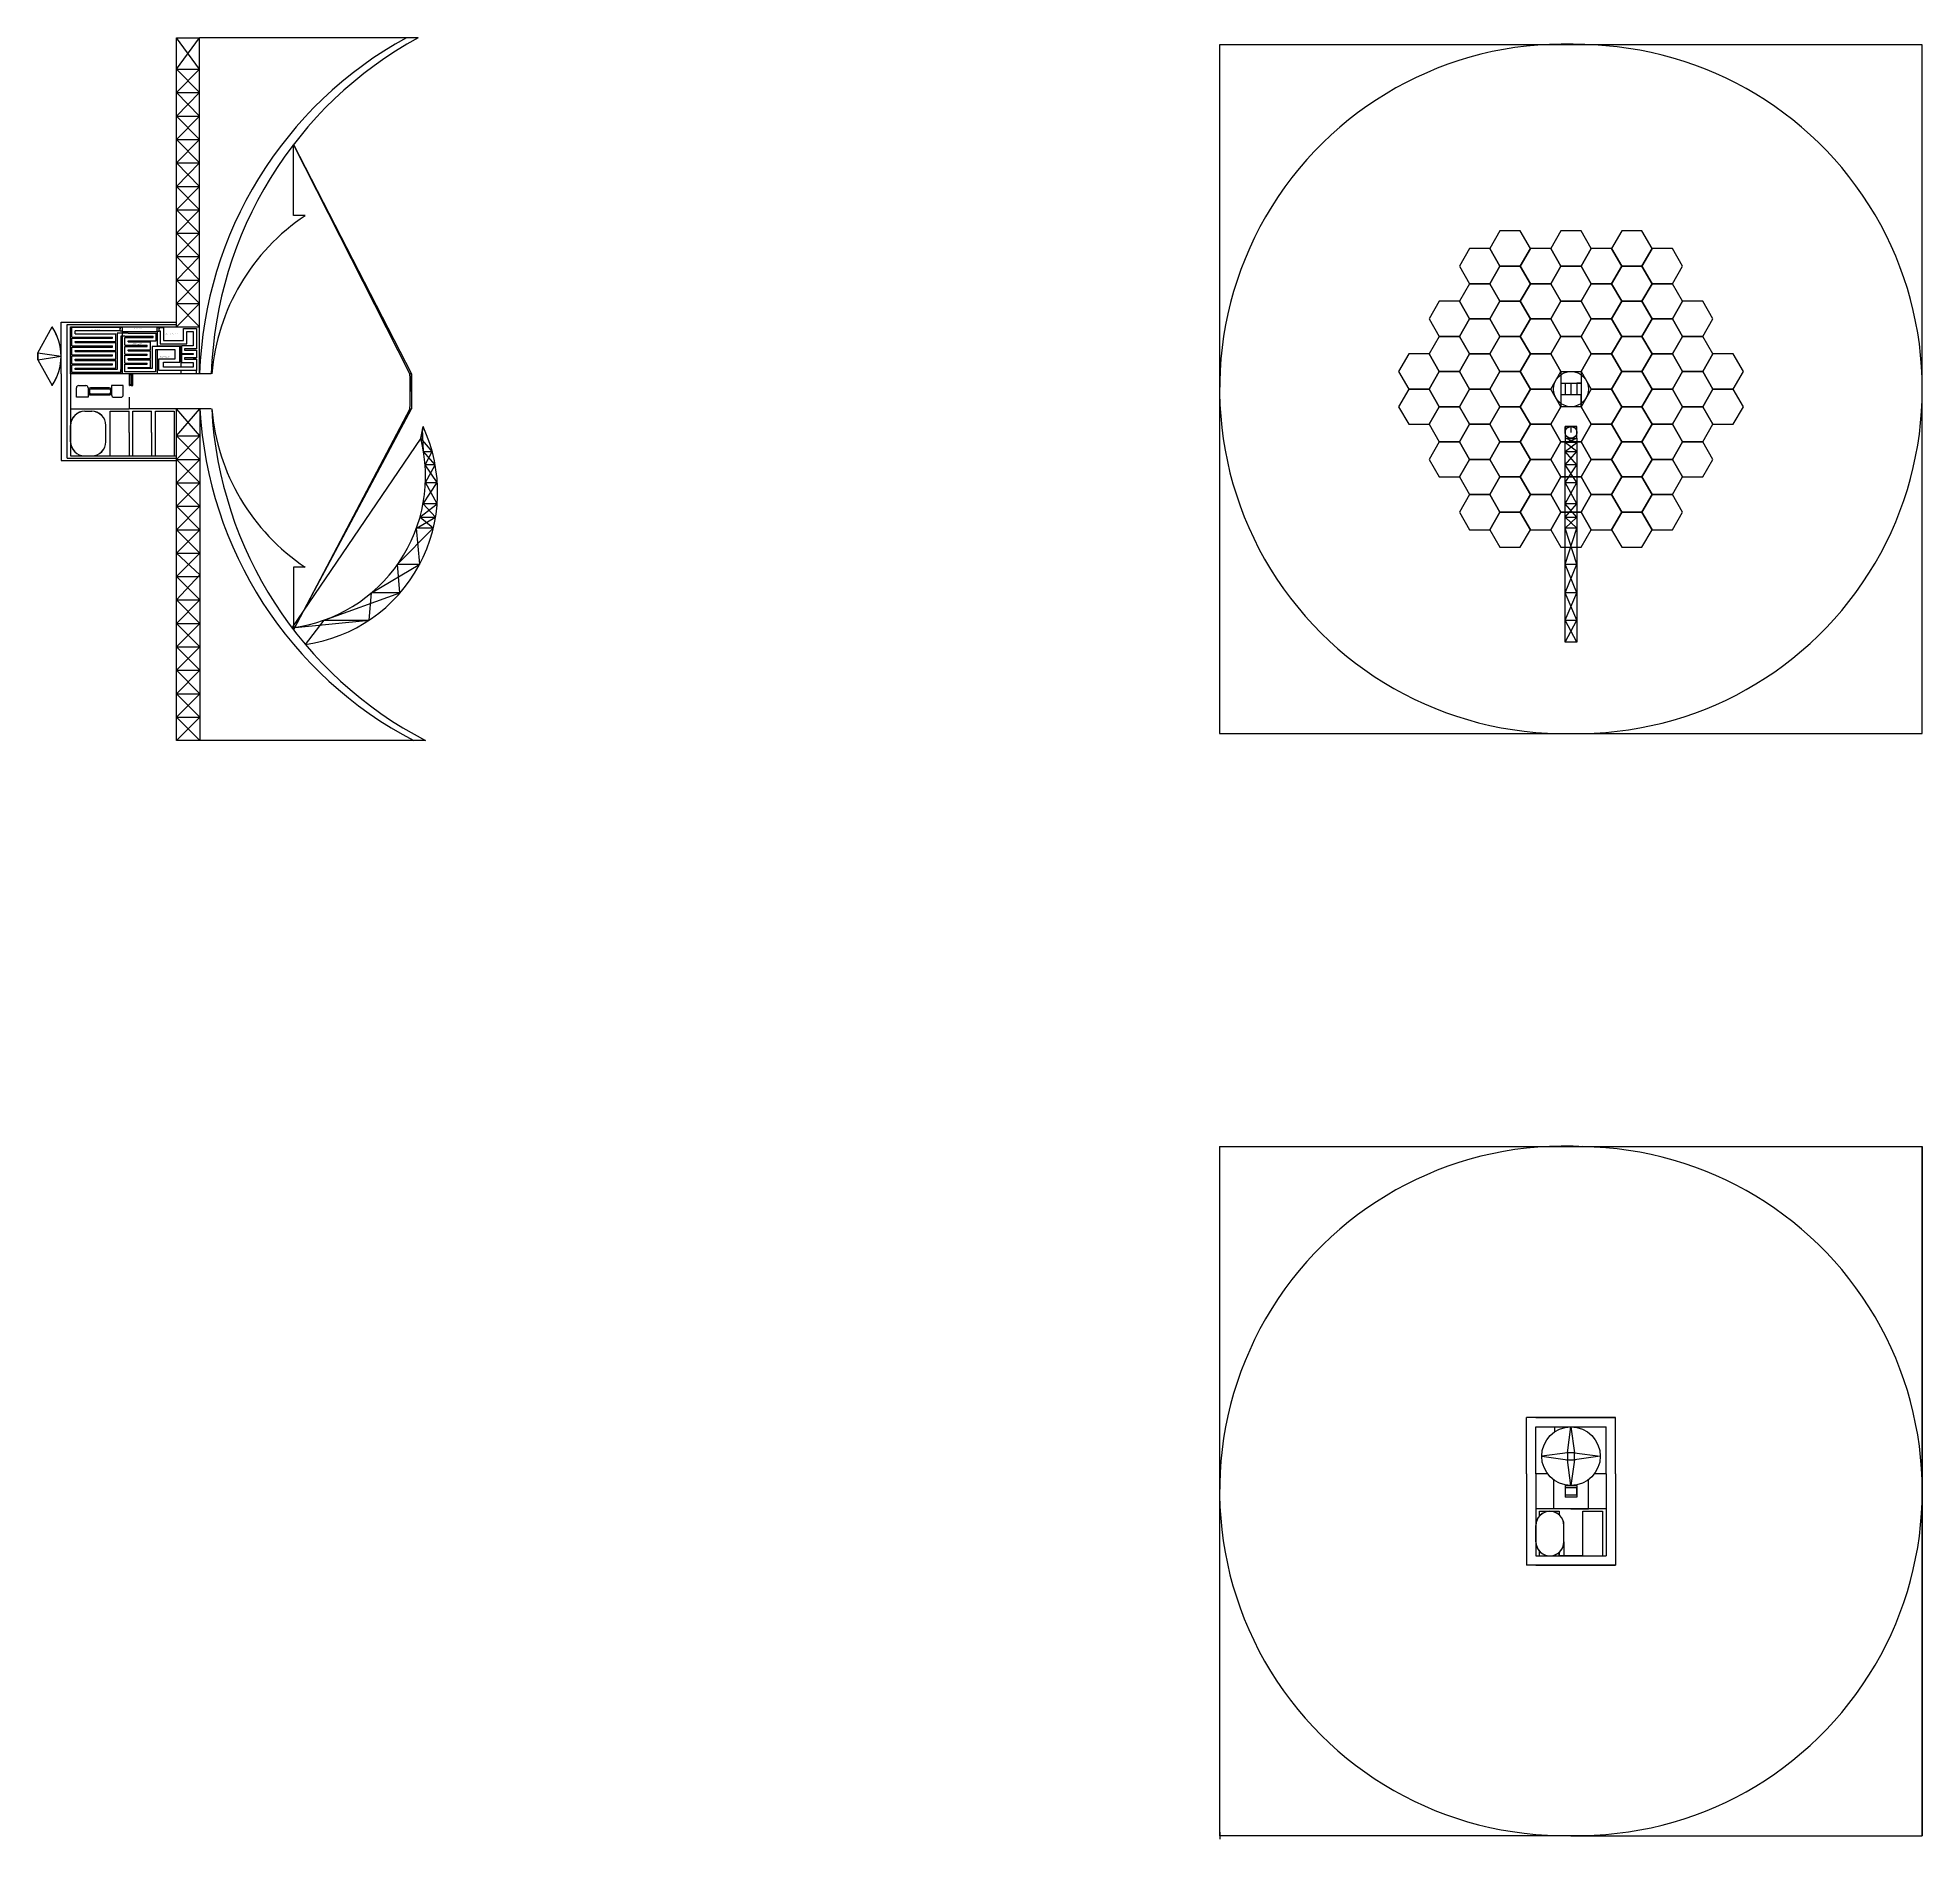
# Model space of a CAD drawing. Header units: inches. Extents: x -429 to 223, y -41 to 545.
# Drawn here: x 22 to 102.5, y -37.6 to 39.3 of the extents above; entities that cross this region are included whole.
import ezdxf

# ---------------------------------------------------------------- set-up
doc = ezdxf.new("R2010")
doc.units = ezdxf.units.IN
doc.header["$MEASUREMENT"] = 0

msp = doc.modelspace()

# ---------------------------------------------------------------- linework, layer by layer
for p, q in [((27.948, 39.321), (28.932, 39.319)), ((28.932, 37.975), (27.948, 39.321)), ((27.948, 26.975), (27.948, 39.321)), ((27.948, 37.975), (28.932, 39.319)), ((37.765, 39.319), (28.932, 39.319)), ((28.932, 24.975), (28.932, 39.319)), ((38.265, 39.319), (37.765, 39.319)), ((102.483, 39.021), (72.483, 39.021)), ((72.483, 39.021), (72.483, 9.621)), ((102.483, 9.621), (102.483, 39.021)), ((27.948, 37.975), (28.932, 37.975)), ((28.932, 36.975), (27.948, 37.975)), ((27.948, 36.975), (28.932, 37.975)), ((27.948, 36.975), (28.932, 36.975)), ((27.948, 35.975), (28.932, 36.975)), ((28.932, 35.975), (27.948, 36.975)), ((27.948, 35.975), (28.932, 35.975)), ((28.932, 34.975), (27.948, 35.975)), ((27.948, 34.975), (28.932, 35.975)), ((27.948, 34.975), (28.932, 34.975)), ((27.948, 33.975), (28.932, 34.975)), ((28.932, 33.975), (27.948, 34.975)), ((32.944, 31.725), (32.944, 34.764)), ((37.912, 24.975), (32.944, 34.764)), ((32.944, 34.764), (37.972, 24.975)), ((27.948, 33.975), (28.932, 33.975)), ((28.932, 32.975), (27.948, 33.975)), ((27.948, 32.975), (28.932, 33.975)), ((27.948, 32.975), (28.932, 32.975)), ((27.948, 31.975), (28.932, 32.975)), ((28.932, 31.975), (27.948, 32.975)), ((27.948, 31.975), (28.932, 31.975)), ((28.932, 30.975), (27.948, 31.975)), ((27.948, 30.975), (28.932, 31.975)), ((33.444, 31.725), (32.944, 31.725)), ((27.948, 30.975), (28.932, 30.975)), ((27.948, 29.975), (28.932, 30.975)), ((28.932, 29.975), (27.948, 30.975)), ((27.948, 29.975), (28.932, 29.975)), ((28.932, 28.975), (27.948, 29.975)), ((27.948, 28.975), (28.932, 29.975)), ((27.948, 28.975), (28.932, 28.975)), ((27.948, 27.975), (28.932, 28.975)), ((28.932, 27.975), (27.948, 28.975)), ((27.948, 27.975), (28.932, 27.975)), ((28.932, 26.975), (27.948, 27.975)), ((27.948, 26.975), (28.932, 27.975)), ((22.019, 25.875), (22.63, 26.975)), ((22.021, 25.875), (22.63, 26.975)), ((23.024, 27.175), (27.948, 27.175)), ((23.024, 24.975), (23.024, 27.175)), ((23.274, 21.375), (23.274, 27.075)), ((23.274, 27.075), (25.624, 27.075)), ((23.424, 27.075), (27.948, 27.075)), ((23.424, 24.975), (23.424, 26.975)), ((23.424, 26.975), (27.948, 26.975)), ((23.424, 24.975), (23.424, 26.975)), ((23.424, 26.975), (25.624, 26.975)), ((23.424, 24.975), (23.424, 26.975)), ((23.474, 26.545), (23.474, 26.945)), ((25.544, 26.945), (23.474, 26.945)), ((23.614, 26.685), (23.614, 26.805)), ((25.544, 26.805), (23.614, 26.805)), ((23.614, 26.685), (25.354, 26.685)), ((25.354, 26.355), (25.354, 26.685)), ((25.624, 26.715), (25.414, 26.715)), ((25.414, 26.715), (25.414, 25.165)), ((25.544, 26.955), (25.544, 26.9)), ((25.624, 26.955), (25.544, 26.955)), ((25.544, 26.945), (25.544, 26.955)), ((25.544, 26.955), (25.544, 26.945)), ((25.544, 26.825), (25.544, 26.925)), ((25.544, 26.925), (25.544, 26.9)), ((25.544, 26.825), (25.544, 26.85)), ((25.544, 26.795), (25.544, 26.85)), ((25.544, 26.795), (25.544, 26.805)), ((25.624, 26.795), (25.544, 26.795)), ((25.624, 26.575), (25.574, 26.575)), ((25.574, 26.575), (25.574, 26.245)), ((25.624, 26.975), (25.624, 24.975)), ((25.624, 26.975), (25.624, 26.775)), ((25.624, 26.975), (25.624, 26.945)), ((25.624, 26.775), (27.124, 26.775)), ((25.624, 26.775), (27.124, 26.775)), ((25.884, 26.715), (25.624, 26.715)), ((25.744, 26.575), (25.624, 26.575)), ((25.744, 26.575), (26.944, 26.575)), ((25.884, 26.715), (27.084, 26.715)), ((26.944, 26.525), (26.944, 26.575)), ((27.084, 26.385), (27.084, 26.715)), ((27.124, 26.775), (27.124, 26.975)), ((27.124, 26.975), (27.124, 26.925)), ((27.124, 26.955), (27.204, 26.955)), ((27.124, 26.775), (27.124, 26.825)), ((27.124, 26.795), (27.204, 26.795)), ((27.124, 26.775), (27.124, 26.145)), ((27.124, 26.775), (27.124, 26.175)), ((27.204, 26.955), (27.204, 26.9)), ((27.204, 26.945), (27.384, 26.945)), ((27.204, 26.825), (27.204, 26.925)), ((27.204, 26.795), (27.204, 26.85)), ((27.204, 26.795), (27.204, 26.805)), ((27.204, 26.805), (27.244, 26.805)), ((27.244, 26.805), (27.244, 26.254)), ((27.384, 26.945), (27.384, 26.644)), ((27.384, 26.644), (27.384, 26.394)), ((27.948, 26.975), (28.932, 26.975)), ((28.244, 26.394), (28.244, 26.914)), ((28.244, 26.914), (28.794, 26.914)), ((28.384, 26.254), (28.384, 26.774)), ((28.384, 26.774), (28.654, 26.774)), ((28.654, 26.774), (28.654, 26.774)), ((28.654, 26.774), (28.654, 26.254)), ((28.794, 26.914), (28.794, 26.034)), ((22.019, 25.575), (22.019, 25.875)), ((22.019, 25.875), (22.021, 25.875)), ((22.021, 25.875), (22.019, 25.875)), ((22.021, 25.875), (22.021, 25.575)), ((22.021, 25.875), (23.021, 25.725)), ((23.474, 26.545), (25.214, 26.545)), ((23.474, 26.165), (23.474, 26.495)), ((23.474, 26.495), (25.214, 26.495)), ((23.474, 26.165), (25.214, 26.165)), ((23.474, 25.785), (23.474, 26.115)), ((23.474, 26.115), (25.214, 26.115)), ((23.474, 25.785), (25.214, 25.785)), ((23.614, 26.305), (23.614, 26.355)), ((23.614, 26.355), (25.354, 26.355)), ((23.614, 26.305), (25.354, 26.305)), ((23.614, 25.925), (23.614, 25.975)), ((23.614, 25.975), (25.354, 25.975)), ((23.614, 25.925), (25.354, 25.925)), ((25.213, 26.115), (25.213, 26.165)), ((25.214, 26.495), (25.214, 26.545)), ((25.214, 25.735), (25.214, 25.785)), ((25.354, 25.975), (25.354, 26.305)), ((25.354, 25.595), (25.354, 25.925)), ((25.574, 26.245), (25.574, 25.025)), ((25.744, 26.195), (25.744, 26.525)), ((25.744, 26.525), (26.944, 26.525)), ((25.744, 26.195), (26.694, 26.195)), ((25.744, 25.815), (25.744, 26.145)), ((25.744, 26.145), (26.694, 26.145)), ((25.744, 25.815), (26.694, 25.815)), ((25.744, 25.435), (25.744, 25.765)), ((25.744, 25.765), (26.694, 25.765)), ((25.884, 26.335), (25.884, 26.385)), ((25.884, 26.385), (27.084, 26.385)), ((25.884, 26.335), (26.834, 26.335)), ((25.884, 25.955), (25.884, 26.005)), ((25.884, 26.005), (26.834, 26.005)), ((25.884, 25.955), (26.834, 25.955)), ((26.694, 26.145), (26.694, 26.195)), ((26.694, 25.765), (26.694, 25.815)), ((26.834, 26.005), (26.834, 26.335)), ((26.834, 25.625), (26.834, 25.955)), ((28.085, 26.145), (26.904, 26.145)), ((26.904, 26.145), (26.904, 25.195)), ((27.894, 26.005), (27.044, 26.005)), ((27.044, 26.005), (27.044, 25.055)), ((27.124, 26.175), (28.124, 26.175)), ((27.124, 26.005), (27.124, 24.975)), ((27.244, 26.254), (28.244, 26.254)), ((27.384, 26.394), (27.384, 26.394)), ((27.384, 26.394), (27.384, 26.394)), ((27.384, 26.394), (27.384, 26.394)), ((27.384, 26.394), (28.244, 26.394)), ((27.894, 25.615), (27.894, 26.005)), ((28.085, 25.475), (28.085, 26.145)), ((28.124, 26.175), (28.124, 25.255)), ((28.654, 26.174), (28.154, 26.174)), ((28.154, 26.174), (28.154, 26.034)), ((28.154, 26.034), (28.154, 25.894)), ((28.154, 25.894), (28.154, 25.844)), ((28.154, 25.844), (28.654, 25.844)), ((28.654, 25.794), (28.154, 25.794)), ((28.154, 25.794), (28.154, 25.604)), ((28.244, 26.254), (28.384, 26.254)), ((28.794, 26.034), (28.294, 26.034)), ((28.294, 26.034), (28.294, 25.984)), ((28.294, 25.984), (28.794, 25.984)), ((28.654, 26.254), (28.654, 26.174)), ((28.654, 25.844), (28.654, 25.794)), ((28.794, 25.984), (28.794, 25.654)), ((22.021, 25.575), (22.019, 25.575)), ((22.019, 25.575), (22.633, 24.475)), ((22.021, 25.575), (23.021, 25.725)), ((22.021, 25.575), (22.63, 24.475)), ((23.024, 24.975), (23.024, 21.275)), ((25.924, 24.975), (23.424, 24.975)), ((23.424, 24.975), (23.424, 23.475)), ((23.424, 24.975), (23.424, 24.975)), ((23.474, 25.405), (23.474, 25.735)), ((23.474, 25.735), (25.214, 25.735)), ((23.474, 25.405), (25.214, 25.405)), ((23.474, 25.025), (23.474, 25.355)), ((23.474, 25.355), (25.214, 25.355)), ((25.574, 25.025), (23.474, 25.025)), ((23.474, 25.025), (23.614, 25.025)), ((23.614, 25.545), (23.614, 25.595)), ((23.614, 25.595), (25.354, 25.595)), ((23.614, 25.545), (25.354, 25.545)), ((23.614, 25.165), (23.614, 25.215)), ((23.614, 25.215), (25.354, 25.215)), ((25.414, 25.165), (23.614, 25.165)), ((25.214, 25.355), (25.214, 25.405)), ((25.354, 25.215), (25.354, 25.545)), ((25.574, 25.025), (25.574, 25.165)), ((25.744, 25.435), (26.694, 25.435)), ((25.744, 25.055), (25.744, 25.385)), ((25.744, 25.385), (26.694, 25.385)), ((27.044, 25.055), (25.744, 25.055)), ((25.884, 25.575), (25.884, 25.625)), ((25.884, 25.625), (26.834, 25.625)), ((25.884, 25.575), (26.834, 25.575)), ((25.884, 25.195), (25.884, 25.245)), ((25.884, 25.245), (26.834, 25.245)), ((26.904, 25.195), (25.884, 25.195)), ((29.424, 24.975), (25.924, 24.975)), ((25.924, 24.975), (25.924, 24.475)), ((29.424, 24.975), (25.924, 24.975)), ((25.934, 24.5), (25.934, 24.95)), ((25.959, 24.975), (26.009, 24.975)), ((25.969, 24.95), (25.999, 24.95)), ((26.034, 24.975), (26.034, 24.475)), ((26.084, 24.975), (26.034, 24.975)), ((26.034, 24.95), (26.034, 24.5)), ((26.084, 24.475), (26.084, 24.975)), ((26.694, 25.385), (26.694, 25.435)), ((26.834, 25.245), (26.834, 25.575)), ((27.194, 25.115), (27.194, 25.615)), ((27.194, 25.615), (27.894, 25.615)), ((27.294, 25.115), (27.194, 25.115)), ((28.794, 25.115), (27.294, 25.115)), ((27.385, 25.255), (27.385, 25.475)), ((27.385, 25.475), (28.085, 25.475)), ((28.654, 25.255), (27.385, 25.255)), ((28.124, 25.115), (28.124, 24.975)), ((28.154, 25.604), (28.154, 25.464)), ((28.154, 25.464), (28.654, 25.464)), ((28.794, 25.654), (28.294, 25.654)), ((28.294, 25.654), (28.294, 25.604)), ((28.294, 25.604), (28.794, 25.604)), ((28.654, 25.654), (28.794, 25.654)), ((28.654, 25.464), (28.654, 25.414)), ((28.654, 25.414), (28.654, 25.255)), ((28.794, 25.604), (28.794, 25.464)), ((28.794, 25.464), (28.794, 25.414)), ((28.794, 25.414), (28.794, 25.274)), ((28.794, 25.274), (28.794, 25.115)), ((28.794, 24.975), (28.794, 25.115)), ((37.922, 24.975), (37.912, 24.975)), ((37.972, 24.975), (37.912, 24.975)), ((37.972, 24.225), (37.972, 24.975)), ((37.972, 24.975), (37.972, 23.475)), ((87.05, 25.071), (87.05, 23.571)), ((87.05, 25.071), (87.05, 24.571)), ((87.916, 25.071), (87.916, 23.571)), ((23.674, 23.975), (23.674, 24.375)), ((23.674, 24.225), (23.674, 24.375)), ((23.774, 24.475), (24.074, 24.475)), ((24.174, 24.375), (24.174, 23.975)), ((24.174, 24.275), (24.174, 24.175)), ((24.224, 24.275), (24.224, 24.175)), ((25.074, 24.375), (24.274, 24.375)), ((25.074, 24.325), (24.274, 24.325)), ((25.124, 24.275), (25.124, 24.175)), ((25.124, 24.225), (25.124, 24.175)), ((25.674, 24.475), (25.174, 24.475)), ((25.174, 24.475), (25.174, 24.075)), ((25.174, 24.275), (25.174, 24.175)), ((25.174, 24.225), (25.174, 24.075)), ((25.674, 24.075), (25.674, 24.475)), ((25.959, 24.51), (25.959, 24.94)), ((26.009, 24.475), (25.959, 24.475)), ((25.999, 24.5), (25.969, 24.5)), ((26.009, 24.94), (26.009, 24.51)), ((26.034, 24.475), (26.084, 24.475)), ((87.05, 24.571), (87.916, 24.571)), ((87.05, 24.571), (87.233, 24.571)), ((87.233, 24.571), (87.233, 24.071)), ((87.483, 24.571), (87.483, 24.071)), ((87.916, 24.571), (87.733, 24.571)), ((87.733, 24.571), (87.733, 24.071)), ((23.424, 23.475), (25.924, 23.475)), ((23.424, 23.475), (23.424, 23.475)), ((23.424, 23.475), (23.424, 21.475)), ((24.174, 23.975), (23.674, 23.975)), ((24.026, 23.378), (24.326, 23.378)), ((24.026, 23.375), (24.326, 23.375)), ((24.274, 24.125), (25.074, 24.125)), ((24.274, 24.075), (25.074, 24.075)), ((25.119, 23.375), (25.919, 23.375)), ((25.119, 22.475), (25.119, 23.375)), ((25.274, 23.975), (25.574, 23.975)), ((25.919, 22.475), (25.919, 23.375)), ((25.924, 23.975), (25.924, 23.475)), ((29.424, 23.475), (25.924, 23.475)), ((29.424, 23.475), (25.924, 23.475)), ((26.083, 23.375), (26.883, 23.375)), ((26.083, 22.475), (26.083, 23.375)), ((26.883, 22.475), (26.883, 23.375)), ((27.048, 23.375), (27.848, 23.375)), ((27.048, 22.475), (27.048, 23.375)), ((27.848, 23.375), (27.848, 21.475)), ((27.948, 9.321), (27.948, 23.475)), ((28.948, 22.321), (27.948, 23.475)), ((27.948, 22.321), (28.948, 23.475)), ((28.948, 23.475), (28.948, 9.321)), ((37.912, 23.475), (32.944, 14.045)), ((32.944, 14.045), (37.972, 23.475)), ((37.912, 23.475), (37.972, 23.475)), ((87.916, 24.071), (87.05, 24.071)), ((87.916, 23.571), (87.916, 24.071)), ((23.424, 22.075), (23.424, 22.775)), ((23.426, 22.075), (23.426, 22.775)), ((23.429, 22.075), (23.429, 22.775)), ((24.926, 22.075), (24.926, 22.775)), ((24.926, 22.075), (24.926, 22.775)), ((24.926, 22.075), (24.926, 22.775)), ((24.929, 22.075), (24.929, 22.775)), ((38.374, 22.23), (38.47, 22.721)), ((38.47, 22.721), (38.374, 22.23)), ((38.494, 21.663), (38.453, 22.632)), ((87.733, 22.721), (87.233, 22.721)), ((87.233, 22.721), (87.233, 22.221)), ((87.233, 22.471), (87.233, 22.721)), ((87.233, 22.721), (87.733, 22.721)), ((87.483, 22.721), (87.733, 22.721)), ((87.483, 22.721), (87.483, 22.471)), ((87.733, 22.221), (87.733, 22.721)), ((25.119, 21.475), (25.119, 22.475)), ((25.919, 22.475), (25.919, 21.475)), ((26.083, 21.475), (26.083, 22.475)), ((26.883, 22.475), (26.883, 21.475)), ((27.048, 21.475), (27.048, 22.475)), ((27.948, 22.321), (28.948, 22.321)), ((27.948, 21.321), (28.948, 22.321)), ((28.948, 21.321), (27.948, 22.321)), ((38.374, 22.23), (32.873, 14.138)), ((38.86, 21.663), (38.374, 22.23)), ((87.233, 22.221), (87.733, 22.221)), ((87.733, 22.044), (87.233, 22.221)), ((87.233, 22.221), (87.233, 22.044)), ((87.233, 22.044), (87.733, 22.221)), ((87.733, 22.044), (87.233, 22.044)), ((87.233, 13.526), (87.233, 22.044)), ((87.233, 21.663), (87.733, 22.044)), ((87.733, 21.663), (87.233, 22.044)), ((87.733, 22.221), (87.733, 22.044)), ((87.733, 22.044), (87.733, 13.526)), ((87.733, 22.044), (87.733, 22.044)), ((23.024, 21.275), (27.948, 21.275)), ((23.274, 21.375), (27.948, 21.375)), ((23.424, 21.475), (27.948, 21.475)), ((24.026, 21.475), (24.326, 21.475)), ((24.026, 21.475), (24.326, 21.475)), ((24.026, 21.475), (24.326, 21.475)), ((24.026, 21.473), (24.326, 21.473)), ((27.948, 21.321), (28.948, 21.321)), ((28.948, 20.321), (27.948, 21.321)), ((27.948, 20.321), (28.948, 21.321)), ((38.494, 21.663), (38.86, 21.663)), ((38.99, 21.091), (38.494, 21.663)), ((38.562, 21.091), (38.86, 21.663)), ((38.99, 21.091), (38.562, 21.091)), ((39.081, 20.336), (38.562, 21.091)), ((38.574, 20.336), (38.99, 21.091)), ((87.233, 21.663), (87.733, 21.663)), ((87.733, 21.091), (87.233, 21.663)), ((87.233, 21.091), (87.733, 21.663)), ((87.733, 21.091), (87.233, 21.091)), ((87.233, 20.336), (87.733, 21.091)), ((87.733, 20.336), (87.233, 21.091)), ((27.948, 20.321), (28.948, 20.321)), ((27.948, 19.321), (28.948, 20.321)), ((28.948, 19.321), (27.948, 20.321)), ((38.472, 19.425), (39.081, 20.336)), ((38.574, 20.336), (39.081, 20.336)), ((39.075, 19.425), (38.574, 20.336)), ((87.233, 20.336), (87.733, 20.336)), ((87.733, 19.425), (87.233, 20.336)), ((87.233, 19.425), (87.733, 20.336)), ((27.948, 19.321), (28.948, 19.321)), ((28.948, 18.321), (27.948, 19.321)), ((27.948, 18.321), (28.948, 19.321)), ((38.34, 18.852), (39.075, 19.425)), ((39.075, 19.425), (38.472, 19.425)), ((39.006, 18.852), (38.472, 19.425)), ((87.733, 19.425), (87.233, 19.425)), ((87.233, 18.852), (87.733, 19.425)), ((87.733, 18.852), (87.233, 19.425)), ((38.19, 18.384), (39.006, 18.852)), ((38.34, 18.852), (39.006, 18.852)), ((38.91, 18.384), (38.34, 18.852)), ((87.233, 18.852), (87.733, 18.852)), ((87.733, 18.384), (87.233, 18.852)), ((87.233, 18.384), (87.733, 18.852)), ((27.948, 18.321), (28.948, 18.321)), ((27.948, 17.321), (28.948, 18.321)), ((28.948, 17.321), (27.948, 18.321)), ((37.388, 16.848), (38.91, 18.384)), ((38.91, 18.384), (38.19, 18.384)), ((38.328, 16.848), (38.19, 18.384)), ((87.733, 18.384), (87.233, 18.384)), ((87.233, 16.848), (87.733, 18.384)), ((87.733, 16.848), (87.233, 18.384)), ((27.948, 17.321), (28.948, 17.321)), ((28.948, 16.398), (27.948, 17.321)), ((27.948, 16.321), (28.948, 17.321)), ((27.948, 15.321), (28.948, 16.398)), ((27.948, 16.321), (28.948, 16.321)), ((28.948, 15.321), (27.948, 16.321)), ((33.444, 16.725), (32.944, 16.725)), ((32.944, 16.725), (32.944, 14.045)), ((36.264, 15.622), (38.328, 16.848)), ((37.388, 16.848), (38.328, 16.848)), ((37.487, 15.622), (37.388, 16.848)), ((87.233, 16.848), (87.733, 16.848)), ((87.733, 15.622), (87.233, 16.848)), ((87.233, 15.622), (87.733, 16.848)), ((27.948, 15.321), (28.948, 15.321)), ((28.948, 14.321), (27.948, 15.321)), ((27.948, 14.321), (28.948, 15.321)), ((28.948, 15.321), (28.948, 15.321)), ((34.249, 14.464), (37.487, 15.622)), ((36.174, 14.464), (36.264, 15.622)), ((37.487, 15.622), (36.264, 15.622)), ((36.264, 15.622), (36.264, 15.622)), ((87.733, 15.622), (87.233, 15.622)), ((87.233, 14.464), (87.733, 15.622)), ((87.733, 14.464), (87.233, 15.622)), ((27.948, 14.321), (28.948, 14.321)), ((27.948, 13.321), (28.948, 14.321)), ((28.948, 13.321), (27.948, 14.321)), ((32.873, 14.138), (36.174, 14.464)), ((33.447, 13.422), (34.249, 14.464)), ((34.249, 14.464), (36.174, 14.464)), ((87.233, 14.464), (87.733, 14.464)), ((87.733, 13.526), (87.233, 14.464)), ((87.233, 13.526), (87.733, 14.464)), ((27.948, 13.321), (28.948, 13.321)), ((28.948, 12.321), (27.948, 13.321)), ((27.948, 12.321), (28.948, 13.321)), ((87.733, 13.526), (87.233, 13.526)), ((27.948, 12.321), (28.948, 12.321)), ((27.948, 11.321), (28.948, 12.321)), ((28.948, 11.321), (27.948, 12.321)), ((27.948, 11.321), (28.948, 11.321)), ((28.948, 10.321), (27.948, 11.321)), ((27.948, 11.321), (27.948, 11.321)), ((27.948, 10.321), (28.948, 11.321)), ((27.948, 9.321), (27.948, 10.321)), ((27.948, 10.321), (28.948, 10.321)), ((27.948, 10.321), (28.948, 9.321)), ((27.948, 9.321), (28.948, 10.321)), ((28.948, 9.321), (27.948, 9.321)), ((38.081, 9.321), (28.948, 9.321)), ((38.581, 9.321), (38.081, 9.321)), ((72.483, 9.621), (87.483, 9.621)), ((87.483, 9.621), (102.483, 9.621)), ((72.483, -8.002), (72.483, -37.428)), ((72.483, -8.002), (102.483, -8.002)), ((102.483, -8.028), (72.483, -8.028)), ((72.483, -8.028), (72.483, -37.428)), ((102.483, -8.002), (102.483, -37.428)), ((102.483, -37.428), (102.483, -8.028)), ((85.583, -21.978), (85.583, -19.578)), ((89.383, -19.578), (85.583, -19.578)), ((85.983, -19.578), (88.983, -19.578)), ((85.983, -21.978), (85.983, -19.978)), ((85.983, -19.978), (88.983, -19.978)), ((85.983, -21.978), (85.983, -19.978)), ((85.983, -19.978), (85.983, -19.978)), ((85.983, -19.978), (85.983, -19.978)), ((85.983, -19.978), (86.783, -19.978)), ((86.783, -19.978), (86.783, -20.192)), ((87.333, -21.078), (87.483, -19.978)), ((87.483, -19.978), (87.633, -21.078)), ((88.983, -19.578), (89.383, -19.578)), ((88.983, -21.978), (88.983, -19.978)), ((89.383, -21.978), (89.383, -19.578)), ((87.333, -21.078), (86.233, -21.228)), ((86.233, -21.228), (87.333, -21.378)), ((87.633, -21.078), (87.333, -21.078)), ((87.333, -21.078), (87.333, -21.378)), ((87.333, -21.378), (87.633, -21.378)), ((87.483, -22.478), (87.333, -21.378)), ((87.633, -21.378), (87.483, -22.478)), ((87.633, -21.378), (87.633, -21.078)), ((87.633, -21.078), (88.733, -21.228)), ((88.733, -21.228), (87.633, -21.378)), ((85.583, -21.978), (85.583, -23.478)), ((85.983, -21.978), (85.983, -23.478)), ((85.983, -21.978), (85.983, -21.978)), ((86.483, -21.978), (85.983, -21.978)), ((86.733, -22.228), (86.733, -23.478)), ((87.233, -22.478), (87.733, -22.478)), ((87.233, -22.478), (87.233, -22.978)), ((87.733, -22.478), (87.733, -22.978)), ((88.233, -23.478), (88.233, -22.228)), ((88.983, -21.978), (88.483, -21.978)), ((88.983, -21.978), (88.983, -23.478)), ((88.983, -21.978), (88.983, -21.978)), ((89.383, -21.978), (89.383, -23.478)), ((87.733, -22.578), (87.233, -22.578)), ((87.233, -22.728), (87.233, -22.878)), ((87.233, -22.878), (87.733, -22.878)), ((87.733, -22.978), (87.233, -22.978)), ((87.733, -22.878), (87.733, -22.578)), ((85.583, -23.478), (85.583, -25.878)), ((85.983, -23.478), (85.983, -25.478)), ((88.983, -23.478), (85.983, -23.478)), ((86.133, -23.578), (86.983, -23.578)), ((86.133, -23.784), (86.133, -23.578)), ((86.983, -23.578), (86.983, -23.733)), ((87.483, -23.478), (87.483, -23.478)), ((87.483, -23.478), (88.233, -23.478)), ((87.983, -25.478), (87.983, -23.578)), ((87.983, -23.578), (88.833, -23.578)), ((88.833, -23.578), (88.833, -25.478)), ((88.983, -23.478), (88.983, -25.478)), ((89.383, -23.478), (89.383, -25.878)), ((85.983, -24.878), (85.983, -24.178)), ((85.985, -24.878), (85.985, -24.178)), ((87.18, -24.878), (87.18, -24.178)), ((87.18, -24.878), (87.18, -24.178)), ((87.18, -24.878), (87.18, -24.178)), ((87.183, -24.878), (87.183, -24.178)), ((87.183, -24.878), (87.183, -25.478)), ((85.983, -25.478), (88.983, -25.478)), ((86.133, -25.478), (86.133, -25.271)), ((86.585, -25.478), (86.885, -25.478)), ((86.585, -25.478), (86.885, -25.478)), ((86.585, -25.478), (86.885, -25.478)), ((86.585, -25.48), (86.885, -25.48)), ((86.685, -25.478), (86.785, -25.478)), ((86.983, -25.322), (86.983, -25.478)), ((86.983, -25.478), (86.983, -25.39)), ((87.983, -25.478), (86.983, -25.478)), ((87.183, -25.478), (87.283, -25.478)), ((87.183, -25.478), (87.383, -25.478)), ((87.983, -25.478), (87.483, -25.478)), ((89.383, -25.878), (85.583, -25.878)), ((85.983, -25.878), (88.983, -25.878)), ((88.983, -25.878), (89.383, -25.878)), ((87.483, -37.428), (72.483, -37.428)), ((72.484, -37.278), (72.484, -37.578)), ((87.483, -37.428), (102.483, -37.428))]:
    msp.add_line(p, q)
for points in [[(85.751, 30.321), (85.318, 31.071), (84.452, 31.071), (84.019, 30.321), (84.452, 29.571), (85.318, 29.571)], [(88.349, 30.321), (87.916, 31.071), (87.05, 31.071), (86.617, 30.321), (87.05, 29.571), (87.916, 29.571)], [(90.947, 30.321), (90.514, 31.071), (89.648, 31.071), (89.215, 30.321), (89.648, 29.571), (90.514, 29.571)], [(84.452, 29.571), (84.019, 30.321), (83.153, 30.321), (82.72, 29.571), (83.153, 28.821), (84.019, 28.821)], [(87.05, 29.571), (86.617, 30.321), (85.751, 30.321), (85.318, 29.571), (85.751, 28.821), (86.617, 28.821)], [(89.648, 29.571), (89.215, 30.321), (88.349, 30.321), (87.916, 29.571), (88.349, 28.821), (89.215, 28.821)], [(92.246, 29.571), (91.813, 30.321), (90.947, 30.321), (90.514, 29.571), (90.947, 28.821), (91.813, 28.821)], [(85.751, 28.821), (85.318, 29.571), (84.452, 29.571), (84.019, 28.821), (84.452, 28.071), (85.318, 28.071)], [(88.349, 28.821), (87.916, 29.571), (87.05, 29.571), (86.617, 28.821), (87.05, 28.071), (87.916, 28.071)], [(90.947, 28.821), (90.514, 29.571), (89.648, 29.571), (89.215, 28.821), (89.648, 28.071), (90.514, 28.071)], [(84.452, 28.071), (84.019, 28.821), (83.153, 28.821), (82.72, 28.071), (83.153, 27.321), (84.019, 27.321)], [(87.05, 28.071), (86.617, 28.821), (85.751, 28.821), (85.318, 28.071), (85.751, 27.321), (86.617, 27.321)], [(89.648, 28.071), (89.215, 28.821), (88.349, 28.821), (87.916, 28.071), (88.349, 27.321), (89.215, 27.321)], [(92.246, 28.071), (91.813, 28.821), (90.947, 28.821), (90.514, 28.071), (90.947, 27.321), (91.813, 27.321)], [(83.153, 27.321), (82.72, 28.071), (81.854, 28.071), (81.421, 27.321), (81.854, 26.571), (82.72, 26.571)], [(85.751, 27.321), (85.318, 28.071), (84.452, 28.071), (84.019, 27.321), (84.452, 26.571), (85.318, 26.571)], [(88.349, 27.321), (87.916, 28.071), (87.05, 28.071), (86.617, 27.321), (87.05, 26.571), (87.916, 26.571)], [(90.947, 27.321), (90.514, 28.071), (89.648, 28.071), (89.215, 27.321), (89.648, 26.571), (90.514, 26.571)], [(93.545, 27.321), (93.112, 28.071), (92.246, 28.071), (91.813, 27.321), (92.246, 26.571), (93.112, 26.571)], [(83.153, 25.821), (82.72, 26.571), (81.854, 26.571), (81.421, 25.821), (81.854, 25.071), (82.72, 25.071)], [(84.452, 26.571), (84.019, 27.321), (83.153, 27.321), (82.72, 26.571), (83.153, 25.821), (84.019, 25.821)], [(85.751, 25.821), (85.318, 26.571), (84.452, 26.571), (84.019, 25.821), (84.452, 25.071), (85.318, 25.071)], [(87.05, 26.571), (86.617, 27.321), (85.751, 27.321), (85.318, 26.571), (85.751, 25.821), (86.617, 25.821)], [(88.349, 25.821), (87.916, 26.571), (87.05, 26.571), (86.617, 25.821), (87.05, 25.071), (87.916, 25.071)], [(89.648, 26.571), (89.215, 27.321), (88.349, 27.321), (87.916, 26.571), (88.349, 25.821), (89.215, 25.821)], [(90.947, 25.821), (90.514, 26.571), (89.648, 26.571), (89.215, 25.821), (89.648, 25.071), (90.514, 25.071)], [(92.246, 26.571), (91.813, 27.321), (90.947, 27.321), (90.514, 26.571), (90.947, 25.821), (91.813, 25.821)], [(93.545, 25.821), (93.112, 26.571), (92.246, 26.571), (91.813, 25.821), (92.246, 25.071), (93.112, 25.071)], [(81.854, 25.071), (81.421, 25.821), (80.555, 25.821), (80.122, 25.071), (80.555, 24.321), (81.421, 24.321)], [(84.452, 25.071), (84.019, 25.821), (83.153, 25.821), (82.72, 25.071), (83.153, 24.321), (84.019, 24.321)], [(87.05, 25.071), (86.617, 25.821), (85.751, 25.821), (85.318, 25.071), (85.751, 24.321), (86.617, 24.321)], [(89.648, 25.071), (89.215, 25.821), (88.349, 25.821), (87.916, 25.071), (88.349, 24.321), (89.215, 24.321)], [(92.246, 25.071), (91.813, 25.821), (90.947, 25.821), (90.514, 25.071), (90.947, 24.321), (91.813, 24.321)], [(94.844, 25.071), (94.411, 25.821), (93.545, 25.821), (93.112, 25.071), (93.545, 24.321), (94.411, 24.321)], [(83.153, 24.321), (82.72, 25.071), (81.854, 25.071), (81.421, 24.321), (81.854, 23.571), (82.72, 23.571)], [(85.751, 24.321), (85.318, 25.071), (84.452, 25.071), (84.019, 24.321), (84.452, 23.571), (85.318, 23.571)], [(90.947, 24.321), (90.514, 25.071), (89.648, 25.071), (89.215, 24.321), (89.648, 23.571), (90.514, 23.571)], [(93.545, 24.321), (93.112, 25.071), (92.246, 25.071), (91.813, 24.321), (92.246, 23.571), (93.112, 23.571)], [(81.854, 23.571), (81.421, 24.321), (80.555, 24.321), (80.122, 23.571), (80.555, 22.821), (81.421, 22.821)], [(84.452, 23.571), (84.019, 24.321), (83.153, 24.321), (82.72, 23.571), (83.153, 22.821), (84.019, 22.821)], [(87.05, 23.571), (86.617, 24.321), (85.751, 24.321), (85.318, 23.571), (85.751, 22.821), (86.617, 22.821)], [(89.648, 23.571), (89.215, 24.321), (88.349, 24.321), (87.916, 23.571), (88.349, 22.821), (89.215, 22.821)], [(92.246, 23.571), (91.813, 24.321), (90.947, 24.321), (90.514, 23.571), (90.947, 22.821), (91.813, 22.821)], [(94.844, 23.571), (94.411, 24.321), (93.545, 24.321), (93.112, 23.571), (93.545, 22.821), (94.411, 22.821)], [(83.153, 22.821), (82.72, 23.571), (81.854, 23.571), (81.421, 22.821), (81.854, 22.071), (82.72, 22.071)], [(85.751, 22.821), (85.318, 23.571), (84.452, 23.571), (84.019, 22.821), (84.452, 22.071), (85.318, 22.071)], [(88.349, 22.821), (87.916, 23.571), (87.05, 23.571), (86.617, 22.821), (87.05, 22.071), (87.916, 22.071)], [(90.947, 22.821), (90.514, 23.571), (89.648, 23.571), (89.215, 22.821), (89.648, 22.071), (90.514, 22.071)], [(93.545, 22.821), (93.112, 23.571), (92.246, 23.571), (91.813, 22.821), (92.246, 22.071), (93.112, 22.071)], [(84.452, 22.071), (84.019, 22.821), (83.153, 22.821), (82.72, 22.071), (83.153, 21.321), (84.019, 21.321)], [(87.05, 22.071), (86.617, 22.821), (85.751, 22.821), (85.318, 22.071), (85.751, 21.321), (86.617, 21.321)], [(89.648, 22.071), (89.215, 22.821), (88.349, 22.821), (87.916, 22.071), (88.349, 21.321), (89.215, 21.321)], [(92.246, 22.071), (91.813, 22.821), (90.947, 22.821), (90.514, 22.071), (90.947, 21.321), (91.813, 21.321)], [(83.153, 21.321), (82.72, 22.071), (81.854, 22.071), (81.421, 21.321), (81.854, 20.571), (82.72, 20.571)], [(85.751, 21.321), (85.318, 22.071), (84.452, 22.071), (84.019, 21.321), (84.452, 20.571), (85.318, 20.571)], [(88.349, 21.321), (87.916, 22.071), (87.05, 22.071), (86.617, 21.321), (87.05, 20.571), (87.916, 20.571)], [(90.947, 21.321), (90.514, 22.071), (89.648, 22.071), (89.215, 21.321), (89.648, 20.571), (90.514, 20.571)], [(93.545, 21.321), (93.112, 22.071), (92.246, 22.071), (91.813, 21.321), (92.246, 20.571), (93.112, 20.571)], [(84.452, 20.571), (84.019, 21.321), (83.153, 21.321), (82.72, 20.571), (83.153, 19.821), (84.019, 19.821)], [(87.05, 20.571), (86.617, 21.321), (85.751, 21.321), (85.318, 20.571), (85.751, 19.821), (86.617, 19.821)], [(89.648, 20.571), (89.215, 21.321), (88.349, 21.321), (87.916, 20.571), (88.349, 19.821), (89.215, 19.821)], [(92.246, 20.571), (91.813, 21.321), (90.947, 21.321), (90.514, 20.571), (90.947, 19.821), (91.813, 19.821)], [(85.751, 19.821), (85.318, 20.571), (84.452, 20.571), (84.019, 19.821), (84.452, 19.071), (85.318, 19.071)], [(88.349, 19.821), (87.916, 20.571), (87.05, 20.571), (86.617, 19.821), (87.05, 19.071), (87.916, 19.071)], [(90.947, 19.821), (90.514, 20.571), (89.648, 20.571), (89.215, 19.821), (89.648, 19.071), (90.514, 19.071)], [(84.452, 19.071), (84.019, 19.821), (83.153, 19.821), (82.72, 19.071), (83.153, 18.321), (84.019, 18.321)], [(87.05, 19.071), (86.617, 19.821), (85.751, 19.821), (85.318, 19.071), (85.751, 18.321), (86.617, 18.321)], [(89.648, 19.071), (89.215, 19.821), (88.349, 19.821), (87.916, 19.071), (88.349, 18.321), (89.215, 18.321)], [(92.246, 19.071), (91.813, 19.821), (90.947, 19.821), (90.514, 19.071), (90.947, 18.321), (91.813, 18.321)], [(85.751, 18.321), (85.318, 19.071), (84.452, 19.071), (84.019, 18.321), (84.452, 17.571), (85.318, 17.571)], [(88.349, 18.321), (87.916, 19.071), (87.05, 19.071), (86.617, 18.321), (87.05, 17.571), (87.916, 17.571)], [(90.947, 18.321), (90.514, 19.071), (89.648, 19.071), (89.215, 18.321), (89.648, 17.571), (90.514, 17.571)]]:
    msp.add_lwpolyline(points, close=True)
for centre, radius in [((87.483, 24.321), 0.75), ((87.483, 22.471), 0.25), ((87.483, -21.228), 1.25)]:
    msp.add_circle(centre, radius)
for centre, radius, start, end in [((45.923, 24.404), 17, 118.67592, 178.0753), ((46.423, 24.404), 17, 118.67592, 178.0753), ((87.197, 24.336), 14.715, 86.57347, 271.11163), ((87.78, 24.324), 14.703, 268.84255, 91.15745), ((38.43, 24.225), 9.006, 123.61738, 175.22314), ((20.825, 25.725), 2.195, 325.29404, 34.70596), ((20.828, 25.725), 2.195, 325.29404, 34.70596), ((25.959, 24.95), 0.025, 90, 180), ((25.969, 24.94), 0.01, 90, 180), ((25.999, 24.94), 0.01, 0, 90), ((26.009, 24.95), 0.025, 0, 90), ((9.792, 24.225), 28.13, 358.4722, 1.5278), ((23.774, 24.375), 0.1, 90, 180), ((24.074, 24.375), 0.1, 0, 90), ((24.274, 24.275), 0.1, 90, 180), ((24.274, 24.175), 0.1, 180, 270), ((24.274, 24.275), 0.05, 90, 180), ((24.274, 24.175), 0.05, 180, 270), ((25.074, 24.275), 0.1, 0, 90), ((25.074, 24.275), 0.05, 0, 90), ((25.074, 24.175), 0.1, 270, 0), ((25.074, 24.175), 0.05, 270, 0), ((25.959, 24.5), 0.025, 180, 270), ((25.969, 24.51), 0.01, 180, 270), ((25.999, 24.51), 0.01, 270, 0), ((26.009, 24.5), 0.025, 270, 0), ((24.026, 22.775), 0.603, 90, 180), ((24.026, 22.775), 0.6, 90, 180), ((24.326, 22.775), 0.603, 0, 90), ((24.326, 22.775), 0.6, 0, 90), ((25.274, 24.075), 0.1, 180, 270), ((25.574, 24.075), 0.1, 270, 0), ((45.923, 24.404), 17, 183.13273, 242.53094), ((46.423, 24.404), 17, 183.13273, 242.53094), ((38.43, 24.225), 9.006, 184.77686, 236.38262), ((32.524, 19.926), 6.57, 278.07231, 25.17577), ((24.026, 22.075), 0.603, 180, 270), ((24.026, 22.075), 0.6, 180, 270), ((24.026, 22.075), 0.6, 180, 270), ((24.326, 22.075), 0.6, 270, 0), ((24.326, 22.075), 0.6, 270, 0), ((24.326, 22.075), 0.603, 270, 0), ((32.059, 20.606), 6.521, 277.1799, 14.4236), ((87.197, -22.703), 14.715, 86.57347, 271.11163), ((87.78, -22.715), 14.703, 268.84255, 91.15745), ((86.585, -24.178), 0.603, 90, 180), ((86.585, -24.178), 0.6, 90, 180), ((86.58, -24.178), 0.603, 0, 90), ((86.58, -24.178), 0.6, 0, 90), ((86.583, -24.878), 0.6, 174.76782, 270), ((86.585, -24.878), 0.603, 180, 270), ((86.583, -24.878), 0.598, 180, 270), ((86.585, -24.878), 0.6, 180, 270), ((86.585, -24.878), 0.6, 180, 270), ((86.583, -24.878), 0.6, 270, 5.23218), ((86.583, -24.878), 0.598, 270, 0)]:
    msp.add_arc(centre, radius, start, end)

# ---------------------------------------------------------------- texts
for s, height, p in [(' Main Server Rack Row', 0.02443, (24.318, 26.855)), ('Central liquid cooling unit', 0.02443, (26.125, 26.9)), (' L-shaped Comms & Transmission node', 0.02443, (27.408, 26.667)), ('& and data compression unit ', 0.02443, (26.068, 26.233)), ('image and data processing', 0.02443, (26.068, 26.274)), ('internal data storage unit ', 0.02704, (27.224, 25.68))]:
    msp.add_text(s, height=height).set_placement(p)

doc.saveas('drawing.dxf')
